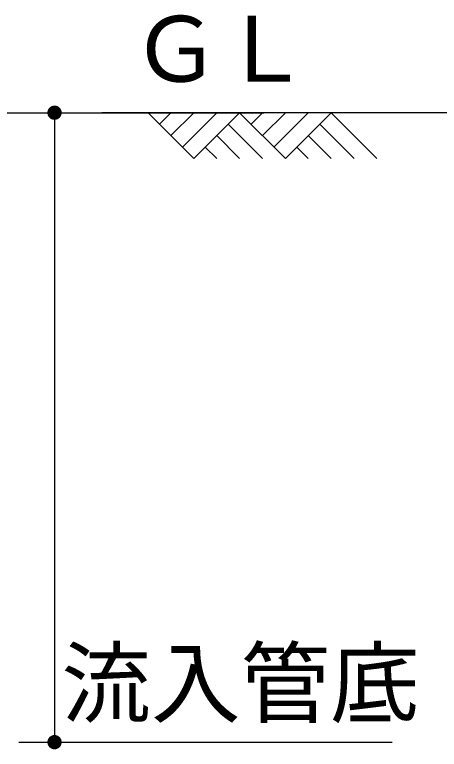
# Model space of a CAD drawing. Units: millimetres, scale not verified. Extents: x -14850 to 14850, y -10500 to 10500.
# Drawn here: x -10992 to -10398, y -4099 to -3072 of the extents above; entities that cross this region are included whole.
import ezdxf
from ezdxf.enums import TextEntityAlignment as Align

# ---------------------------------------------------------------- set-up
doc = ezdxf.new("R2010")
doc.units = ezdxf.units.MM
doc.header["$LTSCALE"] = 50
doc.layers.add('0-1_躯体', color=3, linetype='Continuous', lineweight=25)
doc.layers.add('0-2_製作', color=5, linetype='Continuous', lineweight=25)
doc.styles.add('ＭＳ ゴシック', font='')
doc.styles.get('ＭＳ ゴシック').set_extended_font_data('MS Gothic')

msp = doc.modelspace()

# ---------------------------------------------------------------- linework, layer by layer
at = {"layer": '0-1_躯体', "color": 2}
msp.add_line((-4726.46, -3208.61), (-10869.98, -3208.61), dxfattribs=at)
at = {"layer": '0-1_躯体'}
for p, q in [((-10741.47, -3272.61), (-10805.47, -3208.61)), ((-10773.47, -3208.61), (-10789.47, -3224.61)), ((-10773.47, -3240.61), (-10741.47, -3208.61)), ((-10757.47, -3256.61), (-10709.47, -3208.61)), ((-10741.47, -3272.61), (-10677.47, -3208.61)), ((-10613.47, -3272.61), (-10677.47, -3208.61)), ((-10661.47, -3224.61), (-10645.47, -3208.61)), ((-10645.47, -3240.61), (-10613.47, -3208.61)), ((-10629.47, -3256.61), (-10581.47, -3208.61)), ((-10613.47, -3272.61), (-10549.47, -3208.61)), ((-10485.47, -3272.61), (-10549.47, -3208.61)), ((-10645.47, -3272.61), (-10693.47, -3224.61)), ((-10565.47, -3224.61), (-10517.47, -3272.61)), ((-10677.47, -3272.61), (-10709.47, -3240.61)), ((-10549.47, -3272.61), (-10581.47, -3240.61)), ((-10709.47, -3272.61), (-10725.47, -3256.61)), ((-10581.47, -3272.61), (-10597.47, -3256.61))]:
    msp.add_line(p, q, dxfattribs=at)
at = {"layer": '0-2_製作', "color": 2}
for p, q in [((-11336.2, -3208.61), (-10936.2, -3208.61)), ((-10986.2, -3208.61), (-10643.78, -3208.61)), ((-10936.2, -3208.61), (-10936.2, -4088.61)), ((-10986.2, -4088.61), (-10464.36, -4088.61))]:
    msp.add_line(p, q, dxfattribs=at)
at = {"layer": '0-2_製作'}
for points in [[(-10945.25, -3204.35), (-10936.2, -3208.61), (-10945.71, -3205.52)], [(-10944.65, -3203.25), (-10936.2, -3208.61), (-10945.25, -3204.35)], [(-10943.91, -3202.24), (-10936.2, -3208.61), (-10944.65, -3203.25)], [(-10943.05, -3201.32), (-10936.2, -3208.61), (-10943.91, -3202.24)], [(-10942.08, -3200.52), (-10936.2, -3208.61), (-10943.05, -3201.32)], [(-10941.02, -3199.85), (-10936.2, -3208.61), (-10942.08, -3200.52)], [(-10939.88, -3199.31), (-10936.2, -3208.61), (-10941.02, -3199.85)], [(-10938.69, -3198.92), (-10936.2, -3208.61), (-10939.88, -3199.31)], [(-10938.69, -3198.92), (-10936.2, -3198.61), (-10936.2, -3208.61)], [(-10937.46, -3198.69), (-10936.2, -3198.61), (-10938.69, -3198.92)], [(-10936.2, -3198.61), (-10926.2, -3208.61), (-10936.2, -3208.61)], [(-10935.58, -3198.63), (-10926.2, -3208.61), (-10936.2, -3198.61)], [(-10934.33, -3198.79), (-10926.2, -3208.61), (-10935.58, -3198.63)], [(-10933.11, -3199.1), (-10926.2, -3208.61), (-10934.33, -3198.79)], [(-10931.95, -3199.56), (-10926.2, -3208.61), (-10933.11, -3199.1)], [(-10930.85, -3200.17), (-10926.2, -3208.61), (-10931.95, -3199.56)], [(-10929.83, -3200.91), (-10926.2, -3208.61), (-10930.85, -3200.17)], [(-10928.91, -3201.77), (-10926.2, -3208.61), (-10929.83, -3200.91)], [(-10928.11, -3202.73), (-10926.2, -3208.61), (-10928.91, -3201.77)], [(-10927.44, -3203.79), (-10926.2, -3208.61), (-10928.11, -3202.73)], [(-10927.44, -3203.79), (-10926.28, -3207.36), (-10926.2, -3208.61)], [(-10926.91, -3204.93), (-10926.28, -3207.36), (-10927.44, -3203.79)], [(-10946.18, -3207.98), (-10936.2, -3208.61), (-10946.2, -3208.61)], [(-10946.2, -3208.61), (-10944.97, -3213.43), (-10946.12, -3209.86)], [(-10946.2, -3208.61), (-10944.29, -3214.49), (-10944.97, -3213.43)], [(-10936.2, -3208.61), (-10944.29, -3214.49), (-10946.2, -3208.61)], [(-10946.03, -3206.74), (-10936.2, -3208.61), (-10946.18, -3207.98)], [(-10946.12, -3209.86), (-10945.5, -3212.29), (-10945.89, -3211.1)], [(-10946.12, -3209.86), (-10944.97, -3213.43), (-10945.5, -3212.29)], [(-10945.71, -3205.52), (-10936.2, -3208.61), (-10946.03, -3206.74)], [(-10936.2, -3208.61), (-10943.49, -3215.46), (-10944.29, -3214.49)], [(-10936.2, -3208.61), (-10942.58, -3216.32), (-10943.49, -3215.46)], [(-10936.2, -3208.61), (-10941.56, -3217.05), (-10942.58, -3216.32)], [(-10936.2, -3208.61), (-10940.46, -3217.66), (-10941.56, -3217.05)], [(-10936.2, -3208.61), (-10939.29, -3218.12), (-10940.46, -3217.66)], [(-10936.2, -3208.61), (-10938.08, -3218.43), (-10939.29, -3218.12)], [(-10936.2, -3208.61), (-10936.83, -3218.59), (-10938.08, -3218.43)], [(-10936.2, -3208.61), (-10936.2, -3218.61), (-10936.83, -3218.59)], [(-10936.2, -3208.61), (-10934.95, -3218.53), (-10936.2, -3218.61)], [(-10936.2, -3208.61), (-10933.72, -3218.3), (-10934.95, -3218.53)], [(-10936.2, -3208.61), (-10932.52, -3217.91), (-10933.72, -3218.3)], [(-10926.2, -3208.61), (-10932.52, -3217.91), (-10936.2, -3208.61)], [(-10926.2, -3208.61), (-10931.39, -3217.37), (-10932.52, -3217.91)], [(-10926.2, -3208.61), (-10930.33, -3216.7), (-10931.39, -3217.37)], [(-10926.2, -3208.61), (-10929.36, -3215.9), (-10930.33, -3216.7)], [(-10926.2, -3208.61), (-10928.5, -3214.98), (-10929.36, -3215.9)], [(-10926.2, -3208.61), (-10927.76, -3213.97), (-10928.5, -3214.98)], [(-10926.2, -3208.61), (-10927.16, -3212.87), (-10927.76, -3213.97)], [(-10926.2, -3208.61), (-10926.69, -3211.7), (-10927.16, -3212.87)], [(-10926.91, -3204.93), (-10926.52, -3206.12), (-10926.28, -3207.36)], [(-10926.2, -3208.61), (-10926.38, -3210.48), (-10926.69, -3211.7)], [(-10926.2, -3208.61), (-10926.22, -3209.24), (-10926.38, -3210.48)], [(-10946.03, -4086.74), (-10936.2, -4088.61), (-10946.18, -4087.98)], [(-10945.71, -4085.52), (-10936.2, -4088.61), (-10946.03, -4086.74)], [(-10945.25, -4084.35), (-10936.2, -4088.61), (-10945.71, -4085.52)], [(-10944.65, -4083.25), (-10936.2, -4088.61), (-10945.25, -4084.35)], [(-10943.91, -4082.24), (-10936.2, -4088.61), (-10944.65, -4083.25)], [(-10943.05, -4081.32), (-10936.2, -4088.61), (-10943.91, -4082.24)], [(-10942.08, -4080.52), (-10936.2, -4088.61), (-10943.05, -4081.32)], [(-10941.02, -4079.85), (-10936.2, -4088.61), (-10942.08, -4080.52)], [(-10939.88, -4079.31), (-10936.2, -4088.61), (-10941.02, -4079.85)], [(-10938.69, -4078.92), (-10936.2, -4088.61), (-10939.88, -4079.31)], [(-10938.69, -4078.92), (-10936.2, -4078.61), (-10936.2, -4088.61)], [(-10937.46, -4078.69), (-10936.2, -4078.61), (-10938.69, -4078.92)], [(-10936.2, -4078.61), (-10926.2, -4088.61), (-10936.2, -4088.61)], [(-10935.58, -4078.63), (-10926.2, -4088.61), (-10936.2, -4078.61)], [(-10934.33, -4078.79), (-10926.2, -4088.61), (-10935.58, -4078.63)], [(-10933.11, -4079.1), (-10926.2, -4088.61), (-10934.33, -4078.79)], [(-10931.95, -4079.56), (-10926.2, -4088.61), (-10933.11, -4079.1)], [(-10930.85, -4080.17), (-10926.2, -4088.61), (-10931.95, -4079.56)], [(-10929.83, -4080.91), (-10926.2, -4088.61), (-10930.85, -4080.17)], [(-10928.91, -4081.77), (-10926.2, -4088.61), (-10929.83, -4080.91)], [(-10928.11, -4082.73), (-10926.2, -4088.61), (-10928.91, -4081.77)], [(-10928.11, -4082.73), (-10926.28, -4087.36), (-10926.2, -4088.61)], [(-10927.44, -4083.79), (-10926.28, -4087.36), (-10928.11, -4082.73)], [(-10927.44, -4083.79), (-10926.52, -4086.12), (-10926.28, -4087.36)], [(-10926.91, -4084.93), (-10926.52, -4086.12), (-10927.44, -4083.79)], [(-10946.18, -4087.98), (-10936.2, -4088.61), (-10946.2, -4088.61)], [(-10946.2, -4088.61), (-10944.29, -4094.49), (-10946.12, -4089.86)], [(-10946.2, -4088.61), (-10943.49, -4095.46), (-10944.29, -4094.49)], [(-10936.2, -4088.61), (-10943.49, -4095.46), (-10946.2, -4088.61)], [(-10946.12, -4089.86), (-10944.97, -4093.43), (-10945.89, -4091.1)], [(-10946.12, -4089.86), (-10944.29, -4094.49), (-10944.97, -4093.43)], [(-10945.89, -4091.1), (-10944.97, -4093.43), (-10945.5, -4092.29)], [(-10936.2, -4088.61), (-10942.58, -4096.32), (-10943.49, -4095.46)], [(-10936.2, -4088.61), (-10941.56, -4097.05), (-10942.58, -4096.32)], [(-10936.2, -4088.61), (-10940.46, -4097.66), (-10941.56, -4097.05)], [(-10936.2, -4088.61), (-10939.29, -4098.12), (-10940.46, -4097.66)], [(-10936.2, -4088.61), (-10938.08, -4098.43), (-10939.29, -4098.12)], [(-10936.2, -4088.61), (-10936.83, -4098.59), (-10938.08, -4098.43)], [(-10936.2, -4088.61), (-10936.2, -4098.61), (-10936.83, -4098.59)], [(-10936.2, -4088.61), (-10934.95, -4098.53), (-10936.2, -4098.61)], [(-10936.2, -4088.61), (-10933.72, -4098.3), (-10934.95, -4098.53)], [(-10936.2, -4088.61), (-10932.52, -4097.91), (-10933.72, -4098.3)], [(-10926.2, -4088.61), (-10932.52, -4097.91), (-10936.2, -4088.61)], [(-10926.2, -4088.61), (-10931.39, -4097.37), (-10932.52, -4097.91)], [(-10926.2, -4088.61), (-10930.33, -4096.7), (-10931.39, -4097.37)], [(-10926.2, -4088.61), (-10929.36, -4095.9), (-10930.33, -4096.7)], [(-10926.2, -4088.61), (-10928.5, -4094.98), (-10929.36, -4095.9)], [(-10926.2, -4088.61), (-10927.76, -4093.97), (-10928.5, -4094.98)], [(-10926.2, -4088.61), (-10927.16, -4092.87), (-10927.76, -4093.97)], [(-10926.2, -4088.61), (-10926.69, -4091.7), (-10927.16, -4092.87)], [(-10926.2, -4088.61), (-10926.38, -4090.48), (-10926.69, -4091.7)], [(-10926.2, -4088.61), (-10926.22, -4089.24), (-10926.38, -4090.48)]]:
    msp.add_solid(points, dxfattribs=at)

# ---------------------------------------------------------------- texts
at = {"layer": '0-1_躯体', "color": 4, "style": 'ＭＳ ゴシック'}
for s, p in [('ＧＬ', (-10829.33, -3192.61)), ('流入管底', (-10926.61, -4079.37))]:
    msp.add_text(s, height=91.79, dxfattribs=at).set_placement(p, align=Align.BOTTOM_LEFT)

doc.saveas('drawing.dxf')
